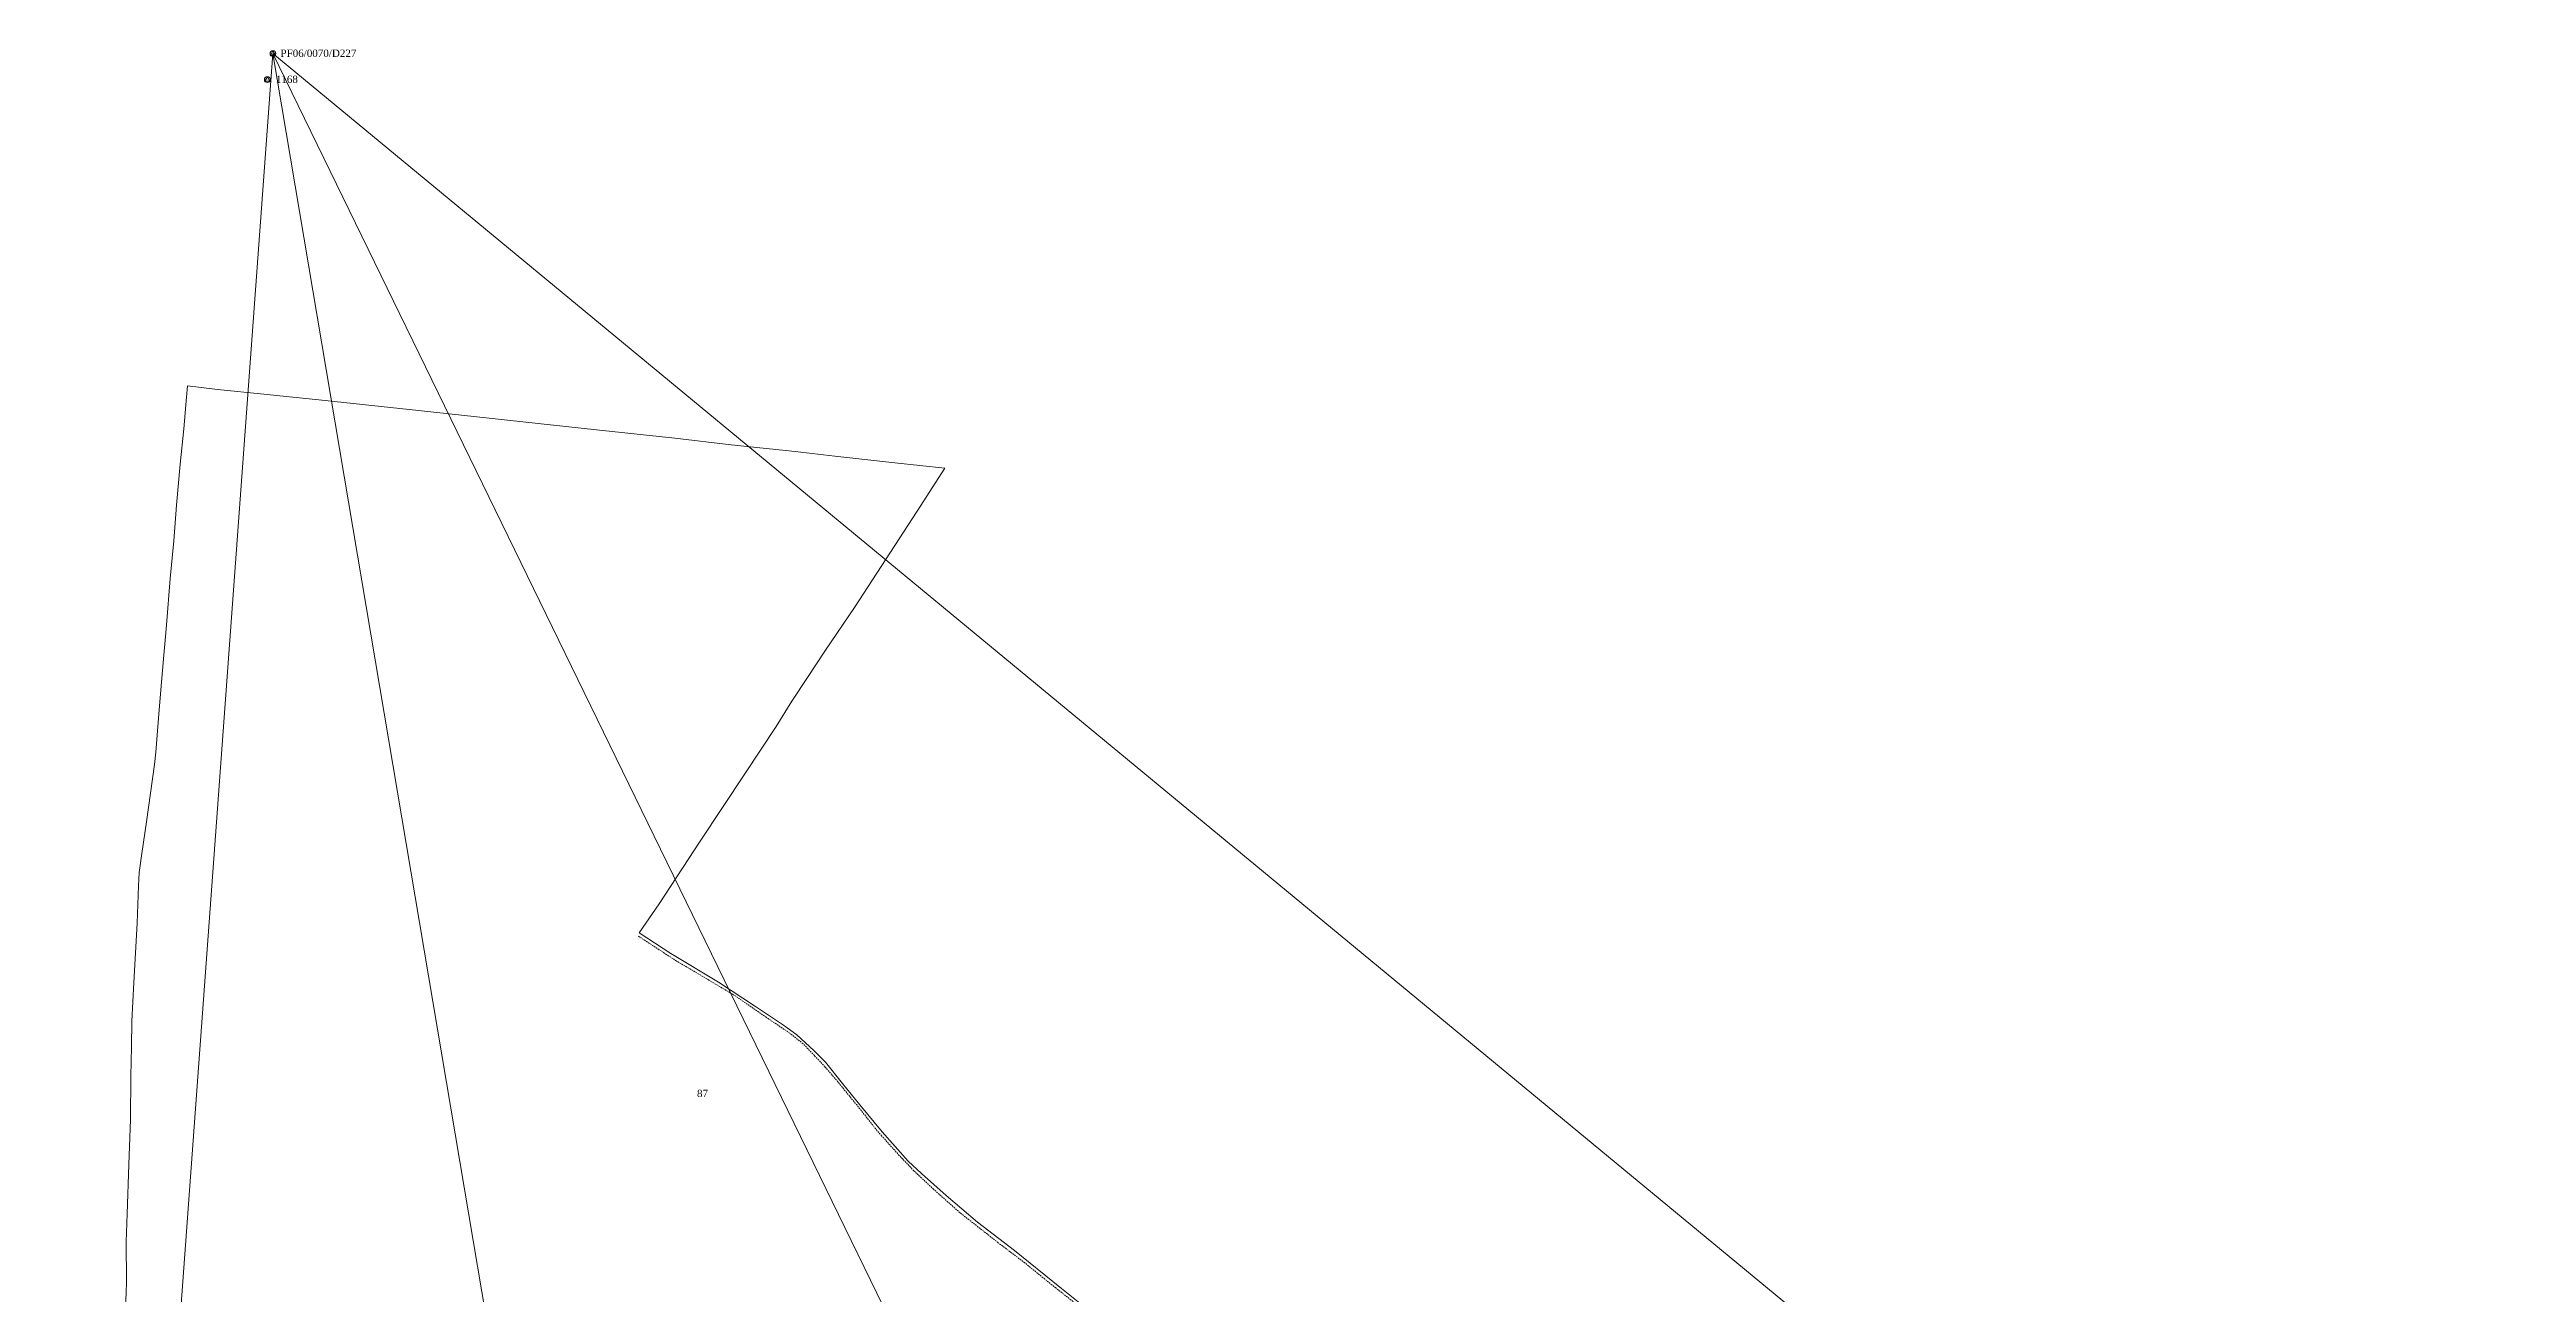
# Model space of a CAD drawing. Header units: metres. Extents: x 1634723 to 1639087, y 4998862 to 5000837.
# Drawn here: x 1634730 to 1635748, y 5000325 to 5000837 of the extents above; entities that cross this region are included whole.
import ezdxf

# ---------------------------------------------------------------- set-up
doc = ezdxf.new("R2010")
doc.units = ezdxf.units.M
doc.header["$MEASUREMENT"] = 0
doc.linetypes.add('DASHED2', pattern=[0.9525, 0.635, -0.3175])
for name, color, linetype, lineweight in [('Estratto di Mappa_Num_Penna__210', 6, 'Continuous', 18), ('Estratto di Mappa_Num_Penna__3', 3, 'Continuous', 18), ('Estratto di Mappa_Num_Penna__5', 5, 'Continuous', 18), ('Estratto di Mappa_Num_Penna__6', 6, 'Continuous', 18)]:
    doc.layers.add(name, color=color, linetype=linetype, lineweight=lineweight)
doc.styles.add('GENERATED_STYLE_2', font='times.ttf')

msp = doc.modelspace()

# ---------------------------------------------------------------- linework, layer by layer
at = {"layer": 'Estratto di Mappa_Num_Penna__210', "linetype": 'DASHED2'}
for p, q in [((1634987.5, 5000461.8), (1634971.7, 5000472.1)), ((1635000.7, 5000454), (1634987.5, 5000461.8)), ((1635010.4, 5000448.3), (1635000.7, 5000454)), ((1635025.2, 5000438.1), (1635010.4, 5000448.3)), ((1635034.1, 5000432.1), (1635025.2, 5000438.1)), ((1635039.5, 5000427.8), (1635034.1, 5000432.1)), ((1635044.2, 5000422.9), (1635039.5, 5000427.8)), ((1635048.6, 5000418.2), (1635044.2, 5000422.9)), ((1635053.9, 5000412), (1635048.6, 5000418.2)), ((1635062.3, 5000401.7), (1635053.9, 5000412)), ((1635070, 5000392), (1635062.3, 5000401.7)), ((1635071.9, 5000389.8), (1635070, 5000392)), ((1635079.1, 5000381.8), (1635071.9, 5000389.8)), ((1635085.1, 5000375.5), (1635079.1, 5000381.8)), ((1635093.2, 5000367.9), (1635085.1, 5000375.5)), ((1635104.1, 5000358.2), (1635093.2, 5000367.9)), ((1635113.8, 5000350.6), (1635104.1, 5000358.2)), ((1635119.8, 5000345.9), (1635113.8, 5000350.6)), ((1635130.7, 5000337.6), (1635119.8, 5000345.9)), ((1635143.4, 5000327.3), (1635130.7, 5000337.6)), ((1635155, 5000318.2), (1635143.4, 5000327.3))]:
    msp.add_line(p, q, dxfattribs=at)
at = {"layer": 'Estratto di Mappa_Num_Penna__210', "linetype": 'Continuous', "flags": 128}
for points in [[(1635158.2, 5000317.2), (1635145.8, 5000327), (1635126.5, 5000342.7), (1635111.3, 5000354.4), (1635098.3, 5000365.4), (1635088.2, 5000374.4), (1635082.8, 5000379.4), (1635072, 5000391.5), (1635062.8, 5000402.7), (1635055.7, 5000411.4), (1635048.8, 5000420.2), (1635043.9, 5000425), (1635037, 5000431.4), (1635031.5, 5000435.4), (1635020, 5000443.1), (1635004.7, 5000453.1), (1634985.1, 5000464.9), (1634972.1, 5000473.4), (1634980.3, 5000485.3), (1634997.2, 5000511.2), (1635015.5, 5000538.9), (1635028.4, 5000558.3), (1635034.9, 5000568.7), (1635041.4, 5000578.5), (1635048.8, 5000589.7), (1635060.6, 5000607.3), (1635086.5, 5000646.9), (1635097.8, 5000664.6), (1635077.2, 5000666.8), (1635052.6, 5000669.5), (1635036.2, 5000671.5), (1635010, 5000674.2), (1634986.8, 5000677), (1634954.6, 5000680.4), (1634881.4, 5000688.4), (1634843, 5000692.4), (1634817.8, 5000695), (1634798.7, 5000697), (1634786.4, 5000698.5), (1634786, 5000693.8), (1634784.8, 5000680.8), (1634783.3, 5000666.2), (1634781.8, 5000649.4), (1634780.7, 5000634.7), (1634779.2, 5000619.2), (1634777.7, 5000600), (1634776.5, 5000586.2), (1634775.3, 5000571.7), (1634774.4, 5000561.8), (1634773.4, 5000547.8), (1634772.8, 5000542.7), (1634769.5, 5000519.1), (1634767.6, 5000506.1), (1634766.5, 5000498.3), (1634766.2, 5000492.7), (1634765.6, 5000477.4), (1634764.3, 5000453), (1634763.5, 5000437.1), (1634763.3, 5000426.5), (1634763, 5000414.4), (1634762.9, 5000396.6), (1634762.3, 5000378.1), (1634761.5, 5000357.8), (1634761.2, 5000346.2), (1634761.3, 5000330), (1634761.1, 5000325), (1634760.7, 5000318.2)], [(1634786, 5000693.8), (1634784.8, 5000680.8)], [(1634786.4, 5000698.5), (1634786, 5000693.8)], [(1634798.7, 5000697), (1634786.4, 5000698.5)], [(1634817.8, 5000695), (1634798.7, 5000697)], [(1634843, 5000692.4), (1634817.8, 5000695)], [(1634881.4, 5000688.4), (1634843, 5000692.4)], [(1634784.8, 5000680.8), (1634783.3, 5000666.2)], [(1634954.6, 5000680.4), (1634881.4, 5000688.4)], [(1634986.8, 5000677), (1634954.6, 5000680.4)], [(1635010, 5000674.2), (1634986.8, 5000677)], [(1635036.2, 5000671.5), (1635010, 5000674.2)], [(1635052.6, 5000669.5), (1635036.2, 5000671.5)], [(1635077.2, 5000666.8), (1635052.6, 5000669.5)], [(1634783.3, 5000666.2), (1634781.8, 5000649.4)], [(1635097.8, 5000664.6), (1635077.2, 5000666.8)], [(1635086.5, 5000646.9), (1635097.8, 5000664.6)], [(1634781.8, 5000649.4), (1634780.7, 5000634.7)], [(1635060.6, 5000607.3), (1635086.5, 5000646.9)], [(1634780.7, 5000634.7), (1634779.2, 5000619.2)], [(1634779.2, 5000619.2), (1634777.7, 5000600)], [(1634777.7, 5000600), (1634776.5, 5000586.2)], [(1635048.8, 5000589.7), (1635060.6, 5000607.3)], [(1635041.4, 5000578.5), (1635048.8, 5000589.7)], [(1634776.5, 5000586.2), (1634775.3, 5000571.7)], [(1635034.9, 5000568.7), (1635041.4, 5000578.5)], [(1634775.3, 5000571.7), (1634774.4, 5000561.8)], [(1635028.4, 5000558.3), (1635034.9, 5000568.7)], [(1634774.4, 5000561.8), (1634773.4, 5000547.8)], [(1635015.5, 5000538.9), (1635028.4, 5000558.3)], [(1634773.4, 5000547.8), (1634772.8, 5000542.7)], [(1634772.8, 5000542.7), (1634769.5, 5000519.1)], [(1634997.2, 5000511.2), (1635015.5, 5000538.9)], [(1634769.5, 5000519.1), (1634767.6, 5000506.1)], [(1634767.6, 5000506.1), (1634766.5, 5000498.3)], [(1634980.3, 5000485.3), (1634997.2, 5000511.2)], [(1634766.5, 5000498.3), (1634766.2, 5000492.7)], [(1634766.2, 5000492.7), (1634765.6, 5000477.4)], [(1634972.1, 5000473.4), (1634980.3, 5000485.3)], [(1634765.6, 5000477.4), (1634764.3, 5000453)], [(1634985.1, 5000464.9), (1634972.1, 5000473.4)], [(1635004.7, 5000453.1), (1634985.1, 5000464.9)], [(1634764.3, 5000453), (1634763.5, 5000437.1)], [(1635020, 5000443.1), (1635004.7, 5000453.1)], [(1634763.5, 5000437.1), (1634763.3, 5000426.5)], [(1635031.5, 5000435.4), (1635020, 5000443.1)], [(1635037, 5000431.4), (1635031.5, 5000435.4)], [(1634763.3, 5000426.5), (1634763, 5000414.4)], [(1635043.9, 5000425), (1635037, 5000431.4)], [(1635048.8, 5000420.2), (1635043.9, 5000425)], [(1634763, 5000414.4), (1634762.9, 5000396.6)], [(1635055.7, 5000411.4), (1635048.8, 5000420.2)], [(1635062.8, 5000402.7), (1635055.7, 5000411.4)], [(1634762.9, 5000396.6), (1634762.3, 5000378.1)], [(1635072, 5000391.5), (1635062.8, 5000402.7)], [(1635082.8, 5000379.4), (1635072, 5000391.5)], [(1634762.3, 5000378.1), (1634761.5, 5000357.8)], [(1635088.2, 5000374.4), (1635082.8, 5000379.4)], [(1635098.3, 5000365.4), (1635088.2, 5000374.4)], [(1635111.3, 5000354.4), (1635098.3, 5000365.4)], [(1634761.5, 5000357.8), (1634761.2, 5000346.2)], [(1635126.5, 5000342.7), (1635111.3, 5000354.4)], [(1634761.2, 5000346.2), (1634761.3, 5000330)], [(1635145.8, 5000327), (1635126.5, 5000342.7)], [(1634761.1, 5000325), (1634760.7, 5000318.2)], [(1634761.3, 5000330), (1634761.1, 5000325)], [(1635158.2, 5000317.2), (1635145.8, 5000327)]]:
    msp.add_lwpolyline(points, dxfattribs=at)
at = {"layer": 'Estratto di Mappa_Num_Penna__3', "linetype": 'Continuous'}
for p, q in [((1634729.6, 4999580.1), (1634821.5, 5000835.2)), ((1634821.5, 5000835.2), (1635748.3, 5000069.3)), ((1634821.5, 5000835.2), (1635197.2, 5000063.6)), ((1634821.5, 5000835.2), (1635009.8, 4999717.8))]:
    msp.add_line(p, q, dxfattribs=at)
at = {"layer": 'Estratto di Mappa_Num_Penna__5', "linetype": 'Continuous'}
for p, q in [((1634821.5, 5000836.4), (1634820.5, 5000834.6)), ((1634822.6, 5000834.6), (1634820.5, 5000834.6)), ((1634821.5, 5000836.4), (1634822.6, 5000834.6)), ((1634821.5, 5000835.2), (1634821.5, 5000835.2)), ((1634819.2, 5000825.7), (1634818.2, 5000823.9)), ((1634820.2, 5000823.9), (1634818.2, 5000823.9)), ((1634819.2, 5000825.7), (1634820.2, 5000823.9)), ((1634819.2, 5000824.5), (1634819.2, 5000824.5))]:
    msp.add_line(p, q, dxfattribs=at)
for centre in [(1634821.5, 5000835.2), (1634819.2, 5000824.5)]:
    msp.add_circle(centre, 1.2, dxfattribs=at)

# ---------------------------------------------------------------- texts
at = {"layer": 'Estratto di Mappa_Num_Penna__5', "linetype": 'Continuous', "char_height": 3, "attachment_point": 7, "style": 'GENERATED_STYLE_2'}
for s, insert in [('\\A1;{\\fTimes New Roman|b0|i0|c0|p18;PF06/0070/D227}', (1634824.6, 5000833.8)), ('\\A1;{\\fTimes New Roman|b0|i0|c0|p18;1168}', (1634822.7, 5000823.1))]:
    msp.add_mtext(s, dxfattribs=dict(at, insert=insert))
at = {"layer": 'Estratto di Mappa_Num_Penna__6', "linetype": 'Continuous', "insert": (1634995.9, 5000405.8), "char_height": 3, "attachment_point": 7, "style": 'GENERATED_STYLE_2'}
msp.add_mtext('\\A1;{\\fTimes New Roman|b0|i0|c0|p18;87}', dxfattribs=at)

doc.saveas('drawing.dxf')
